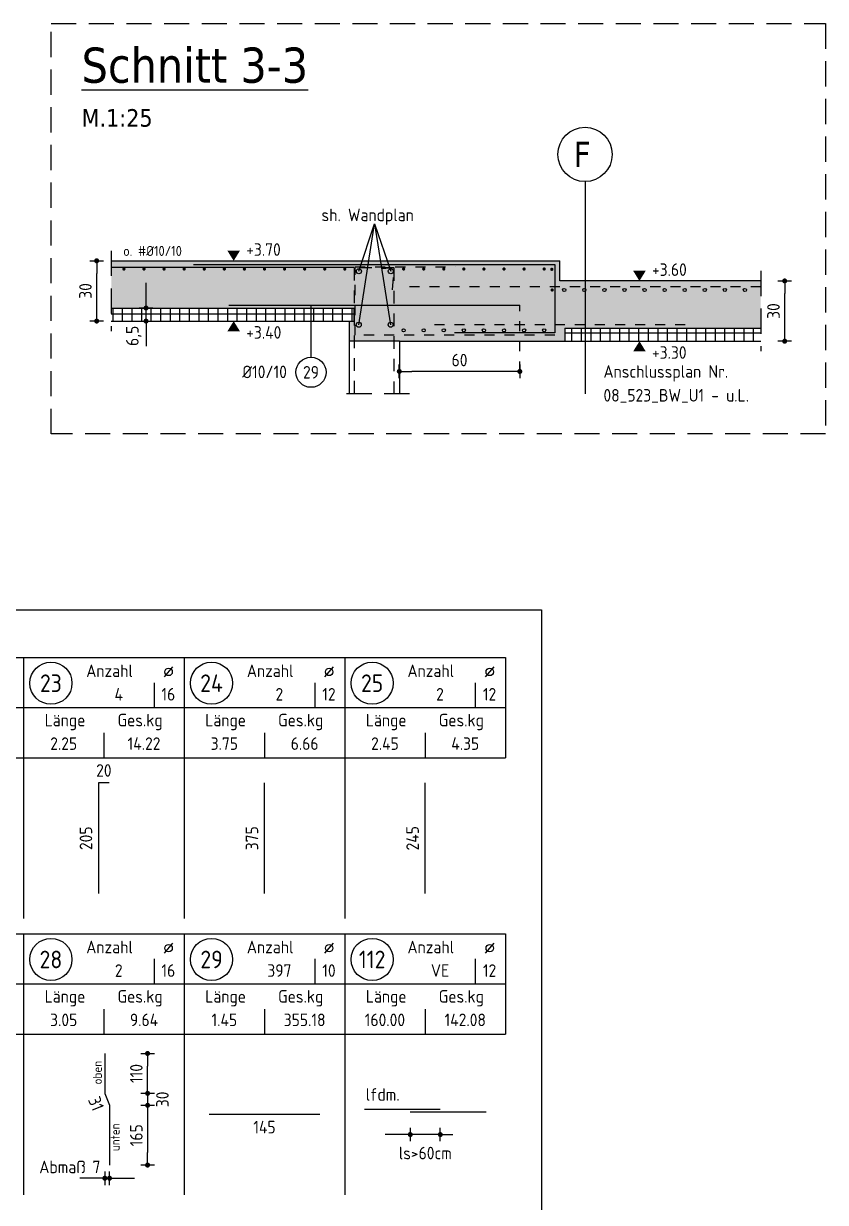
# Model space of a CAD drawing. Extents: x -10 to 76.2, y -7.1 to 49.1.
# Drawn here: x 21.87 to 29.86, y 7.82 to 19.56 of the extents above; entities that cross this region are included whole.
import ezdxf
from ezdxf.enums import TextEntityAlignment as Align

# ---------------------------------------------------------------- set-up
doc = ezdxf.new("R2010")
doc.units = 0
doc.header["$LTSCALE"] = 0.5
for name, pattern in [('AUSGEZOGEN', [1000.01, 1000, 0.01]), ('DASHED', [0.75, 0.5, -0.25]), ('DOT', [0.175, 0.05, -0.125]), ('HIDDEN', [0.375, 0.25, -0.125]), ('HIDDEN2', [0.187, 0.125, -0.062]), ('STRICHLINIE', [0.75, 0.5, -0.25])]:
    doc.linetypes.add(name, pattern=pattern)
for name, color, linetype in [('ACHSEN', 7, 'Continuous'), ('AFU', 7, 'Continuous'), ('BETON', 7, 'Continuous'), ('DETAIL', 7, 'Continuous'), ('grau_mittel', 7, 'Continuous'), ('Halbfertigteile', 7, 'Continuous'), ('HILFE', 7, 'Continuous'), ('koten', 7, 'Continuous'), ('MASSE', 7, 'Continuous'), ('RND', 7, 'Continuous'), ('RND_BILD', 7, 'Continuous'), ('SFP_Achsen', 7, 'Continuous'), ('TEXT', 7, 'Continuous')]:
    doc.layers.add(name, color=color, linetype=linetype)
doc.styles.add('helv', font='tahoma.ttf')
doc.styles.add('txt', font='isocp.shx')
doc.linetypes.add('AFU_50K', pattern='A,0.15,["/",Standard,S=0.2,R=0,X=-0.01,Y=-0.1],0.07,["/",Standard,S=0.2,R=0,X=-0.01,Y=-0.1],0.15', length=0.37)
doc.dimstyles.new('DOT_I', dxfattribs={"dimscale": 0.5, "dimtxt": 0.25, "dimasz": 0.25, "dimexe": 0.1, "dimexo": 0.3, "dimgap": 0.1, "dimtad": 1, "dimdec": 3, "dimzin": 3, "dimtxsty": 'txt', "dimblk": 'DOT', "dimblk1": 'DOT', "dimblk2": 'DOT', "dimsah": 1, "dimcen": 0.1, "dimse1": 1, "dimse2": 1, "dimazin": 0, "dimtfac": 1, "dimtdec": 4, "dimtix": 1, "dimtmove": 2, "dimatfit": 3, "dimfxl": 0, "dimtvp": 1, "dimtolj": 1, "dimtzin": 0, "dimarcsym": 0})

# ---------------------------------------------------------------- blocks, each defined once
blk = doc.blocks.new('okrd_u')
at = {"layer": 'koten', "color": 7, "linetype": 'Continuous'}
blk.add_solid([(-0.125, -0.202), (0.125, -0.202), (0, 0)], dxfattribs=at)
at = {"layer": 'koten', "style": 'txt'}
blk.add_attdef('OKRD', (0.25, -0.35), '', height=0.25, dxfattribs=at)
blk = doc.blocks.new('okrd_o')
at = {"layer": 'koten', "color": 7, "linetype": 'Continuous'}
blk.add_solid([(-0.125, 0.202), (0.125, 0.202), (0, 0)], dxfattribs=at)
at = {"layer": 'koten', "style": 'txt'}
blk.add_attdef('OKRD', (0.25, 0.1), '', height=0.25, dxfattribs=at)
blk = doc.blocks.new('DOT')
at = {"layer": 'MASSE', "color": 7, "linetype": 'Continuous'}
for p, q in [((0, 0), (-1, 0)), ((0, 0.54), (0, -0.54))]:
    blk.add_line(p, q, dxfattribs=at)
at = {"layer": 'MASSE', "color": 7, "linetype": 'Continuous', "const_width": 0.2}
blk.add_lwpolyline([(-0.1, 0, 1), (0.1, 0, 1)], format="xyb", close=True, dxfattribs=at)
blk = doc.blocks.new('*D141')
at = {"layer": 'Defpoints', "color": 0, "linetype": 'AUSGEZOGEN', "transparency": 16777216}
for p in [(29.456, 16.996), (29.456, 16.996), (29.456, 16.396)]:
    blk.add_point(p, dxfattribs=at)
at = {"layer": 'MASSE', "color": 0, "linetype": 'AUSGEZOGEN', "lineweight": -2, "transparency": 16777216}
blk.add_line((29.456, 16.521), (29.456, 16.871), dxfattribs=at)
at = {"layer": 'MASSE', "color": 0, "linetype": 'AUSGEZOGEN', "lineweight": -2, "transparency": 16777216, "xscale": 0.125, "yscale": 0.125, "zscale": 0.125}
for p, rotation in [((29.456, 16.996), 90), ((29.456, 16.396), 270)]:
    blk.add_blockref('DOT', p, dxfattribs=dict(at, rotation=rotation))
at = {"layer": 'MASSE', "color": 0, "linetype": 'AUSGEZOGEN', "transparency": 16777216, "insert": (29.344, 16.696), "char_height": 0.125, "attachment_point": 5, "rotation": 90, "style": 'txt'}
blk.add_mtext('\\A1;30', dxfattribs=at)
blk = doc.blocks.new('*D142')
at = {"layer": 'Defpoints', "color": 0, "linetype": 'AUSGEZOGEN', "transparency": 16777216}
for p in [(22.602, 17.196), (22.602, 17.196), (22.602, 16.596)]:
    blk.add_point(p, dxfattribs=at)
at = {"layer": 'MASSE', "color": 0, "linetype": 'AUSGEZOGEN', "lineweight": -2, "transparency": 16777216}
blk.add_line((22.602, 16.721), (22.602, 17.071), dxfattribs=at)
at = {"layer": 'MASSE', "color": 0, "linetype": 'AUSGEZOGEN', "lineweight": -2, "transparency": 16777216, "xscale": 0.125, "yscale": 0.125, "zscale": 0.125}
for p, rotation in [((22.602, 17.196), 90), ((22.602, 16.596), 270)]:
    blk.add_blockref('DOT', p, dxfattribs=dict(at, rotation=rotation))
at = {"layer": 'MASSE', "color": 0, "linetype": 'AUSGEZOGEN', "transparency": 16777216, "insert": (22.49, 16.896), "char_height": 0.125, "attachment_point": 5, "rotation": 90, "style": 'txt'}
blk.add_mtext('\\A1;30', dxfattribs=at)
blk = doc.blocks.new('RND_LIS2')
at = {"layer": 'RND', "color": 3, "linetype": 'Continuous'}
for p, q in [((0, 0), (0, -5.2)), ((0, 0), (3.2, 0)), ((3.2, 0), (3.2, -2)), ((2.6, -0.503), (2.6, -1)), ((0, -1), (3.2, -1)), ((1.6, -1.503), (1.6, -2)), ((0, -2), (3.2, -2))]:
    blk.add_line(p, q, dxfattribs=at)
at = {"layer": 'RND', "color": 7, "linetype": 'Continuous'}
blk.add_line((2.805, -0.39), (2.973, -0.186), dxfattribs=at)
at = {"layer": 'RND', "color": 1, "linetype": 'Continuous'}
blk.add_circle((0.545, -0.513), 0.42, dxfattribs=at)
at = {"layer": 'RND', "color": 7, "linetype": 'Continuous'}
blk.add_circle((2.889, -0.288), 0.075, dxfattribs=at)
at = {"layer": 'RND', "color": 7, "linetype": 'Continuous', "style": 'txt'}
for s, p in [('Anzahl', (1.249, -0.391)), ('Länge', (0.42, -1.373)), ('Ges.kg', (1.872, -1.373))]:
    blk.add_text(s, height=0.25, dxfattribs=at).set_placement(p)
at = {"layer": 'RND', "color": 1, "linetype": 'Continuous', "style": 'txt'}
blk.add_attdef('POS1', text='', height=0.35, dxfattribs=at).set_placement((0.545, -0.513), align=Align.MIDDLE)
at = {"layer": 'RND', "color": 7, "linetype": 'Continuous', "style": 'txt'}
for tag, p in [('STK1', (1.897, -0.859)), ('DS1', (2.885, -0.859)), ('LANG1', (0.8, -1.841)), ('GEW', (2.4, -1.841))]:
    blk.add_attdef(tag, text='', height=0.25, dxfattribs=at).set_placement(p, align=Align.CENTER)
blk = doc.blocks.new('*D151')
at = {"layer": 'Defpoints', "color": 0, "linetype": 'AUSGEZOGEN', "transparency": 16777216}
for p in [(23.109, 9.306), (23.109, 9.306), (23.109, 8.909)]:
    blk.add_point(p, dxfattribs=at)
at = {"layer": 'MASSE', "color": 0, "linetype": 'AUSGEZOGEN', "lineweight": -2, "transparency": 16777216}
blk.add_line((23.109, 9.034), (23.109, 9.181), dxfattribs=at)
at = {"layer": 'MASSE', "color": 0, "linetype": 'AUSGEZOGEN', "lineweight": -2, "transparency": 16777216, "xscale": 0.125, "yscale": 0.125, "zscale": 0.125}
for p, rotation in [((23.109, 9.306), 90), ((23.109, 8.909), 270)]:
    blk.add_blockref('DOT', p, dxfattribs=dict(at, rotation=rotation))
at = {"layer": 'MASSE', "color": 0, "linetype": 'AUSGEZOGEN', "transparency": 16777216, "insert": (22.997, 9.107), "char_height": 0.125, "attachment_point": 5, "rotation": 90, "style": 'txt'}
blk.add_mtext('\\A1;110', dxfattribs=at)
blk = doc.blocks.new('*D152')
at = {"layer": 'Defpoints', "color": 0, "linetype": 'AUSGEZOGEN', "transparency": 16777216}
for p in [(23.109, 8.909), (23.109, 8.79), (23.109, 8.79)]:
    blk.add_point(p, dxfattribs=at)
at = {"layer": 'MASSE', "color": 0, "linetype": 'AUSGEZOGEN', "lineweight": -2, "transparency": 16777216}
for p, q in [((23.109, 9.034), (23.109, 9.159)), ((23.109, 8.909), (23.109, 8.79)), ((23.109, 8.665), (23.109, 8.54))]:
    blk.add_line(p, q, dxfattribs=at)
at = {"layer": 'MASSE', "color": 0, "linetype": 'AUSGEZOGEN', "lineweight": -2, "transparency": 16777216, "xscale": 0.125, "yscale": 0.125, "zscale": 0.125}
for p, rotation in [((23.109, 8.909), 270), ((23.109, 8.79), 90)]:
    blk.add_blockref('DOT', p, dxfattribs=dict(at, rotation=rotation))
at = {"layer": 'MASSE', "color": 0, "linetype": 'AUSGEZOGEN', "transparency": 16777216, "insert": (23.257, 8.849), "char_height": 0.125, "attachment_point": 5, "rotation": 90, "style": 'txt'}
blk.add_mtext('\\A1;30', dxfattribs=at)
blk = doc.blocks.new('*D153')
at = {"layer": 'Defpoints', "color": 0, "linetype": 'AUSGEZOGEN', "transparency": 16777216}
for p in [(23.109, 8.79), (23.109, 8.195), (23.109, 8.195)]:
    blk.add_point(p, dxfattribs=at)
at = {"layer": 'MASSE', "color": 0, "linetype": 'AUSGEZOGEN', "lineweight": -2, "transparency": 16777216}
blk.add_line((23.109, 8.665), (23.109, 8.32), dxfattribs=at)
at = {"layer": 'MASSE', "color": 0, "linetype": 'AUSGEZOGEN', "lineweight": -2, "transparency": 16777216, "xscale": 0.125, "yscale": 0.125, "zscale": 0.125}
for p, rotation in [((23.109, 8.79), 90), ((23.109, 8.195), 270)]:
    blk.add_blockref('DOT', p, dxfattribs=dict(at, rotation=rotation))
at = {"layer": 'MASSE', "color": 0, "linetype": 'AUSGEZOGEN', "transparency": 16777216, "insert": (22.997, 8.492), "char_height": 0.125, "attachment_point": 5, "rotation": 90, "style": 'txt'}
blk.add_mtext('\\A1;165', dxfattribs=at)
blk = doc.blocks.new('*D154')
at = {"layer": 'Defpoints', "color": 0, "linetype": 'AUSGEZOGEN', "transparency": 16777216}
for p in [(22.683, 8.064), (22.73, 8.064), (22.73, 8.064)]:
    blk.add_point(p, dxfattribs=at)
at = {"layer": 'MASSE', "color": 0, "linetype": 'AUSGEZOGEN', "lineweight": -2, "transparency": 16777216}
for p, q in [((22.558, 8.064), (22.433, 8.064)), ((22.683, 8.064), (22.73, 8.064)), ((22.855, 8.064), (22.98, 8.064))]:
    blk.add_line(p, q, dxfattribs=at)
at = {"layer": 'MASSE', "color": 0, "linetype": 'AUSGEZOGEN', "lineweight": -2, "transparency": 16777216, "xscale": 0.125, "yscale": 0.125, "zscale": 0.125}
blk.add_blockref('DOT', (22.683, 8.064), dxfattribs=at)
at = {"layer": 'MASSE', "color": 0, "linetype": 'AUSGEZOGEN', "lineweight": -2, "transparency": 16777216, "xscale": 0.125, "yscale": 0.125, "zscale": 0.125, "rotation": 180}
blk.add_blockref('DOT', (22.73, 8.064), dxfattribs=at)
at = {"layer": 'MASSE', "color": 0, "linetype": 'AUSGEZOGEN', "transparency": 16777216, "insert": (22.6, 8.177), "char_height": 0.125, "attachment_point": 5, "style": 'txt'}
blk.add_mtext('\\A1;7', dxfattribs=at)
blk = doc.blocks.new('*D155')
at = {"layer": 'Defpoints', "color": 0, "linetype": 'AUSGEZOGEN', "transparency": 16777216}
for p in [(23.094, 16.726), (23.094, 16.726), (23.094, 16.596)]:
    blk.add_point(p, dxfattribs=at)
at = {"layer": 'MASSE', "color": 0, "linetype": 'AUSGEZOGEN', "lineweight": -2, "transparency": 16777216}
for p, q in [((23.094, 16.851), (23.094, 16.976)), ((23.094, 16.596), (23.094, 16.726)), ((23.094, 16.471), (23.094, 16.346))]:
    blk.add_line(p, q, dxfattribs=at)
at = {"layer": 'MASSE', "color": 0, "linetype": 'AUSGEZOGEN', "lineweight": -2, "transparency": 16777216, "xscale": 0.125, "yscale": 0.125, "zscale": 0.125}
for p, rotation in [((23.094, 16.726), 270), ((23.094, 16.596), 90)]:
    blk.add_blockref('DOT', p, dxfattribs=dict(at, rotation=rotation))
at = {"layer": 'MASSE', "color": 0, "linetype": 'AUSGEZOGEN', "transparency": 16777216, "insert": (22.972, 16.449), "char_height": 0.125, "attachment_point": 5, "rotation": 90, "style": 'txt'}
blk.add_mtext('\\A1;6,5', dxfattribs=at)
blk = doc.blocks.new('RND_HIN')
at = {"layer": 'RND', "color": 7, "linetype": 'Continuous'}
blk.add_circle((0, 0), 0.3, dxfattribs=at)
at = {"layer": 'RND', "color": 7, "linetype": 'Continuous', "style": 'txt'}
blk.add_attdef('POSI', text='', height=0.25, dxfattribs=at).set_placement((0, 0), align=Align.MIDDLE)
blk = doc.blocks.new('*D171')
at = {"layer": 'Defpoints', "color": 0, "linetype": 'AUSGEZOGEN', "transparency": 16777216}
for p in [(25.617, 16.095), (25.617, 16.095), (26.817, 16.095)]:
    blk.add_point(p, dxfattribs=at)
at = {"layer": 'MASSE', "color": 0, "linetype": 'AUSGEZOGEN', "lineweight": -2, "transparency": 16777216}
blk.add_line((26.692, 16.095), (25.742, 16.095), dxfattribs=at)
at = {"layer": 'MASSE', "color": 0, "linetype": 'AUSGEZOGEN', "lineweight": -2, "transparency": 16777216, "xscale": 0.125, "yscale": 0.125, "zscale": 0.125, "rotation": 180}
blk.add_blockref('DOT', (25.617, 16.095), dxfattribs=at)
at = {"layer": 'MASSE', "color": 0, "linetype": 'AUSGEZOGEN', "lineweight": -2, "transparency": 16777216, "xscale": 0.125, "yscale": 0.125, "zscale": 0.125}
blk.add_blockref('DOT', (26.817, 16.095), dxfattribs=at)
at = {"layer": 'MASSE', "color": 0, "linetype": 'AUSGEZOGEN', "transparency": 16777216, "insert": (26.217, 16.208), "char_height": 0.125, "attachment_point": 5, "style": 'txt'}
blk.add_mtext('\\A1;60', dxfattribs=at)

msp = doc.modelspace()

# ---------------------------------------------------------------- hatches: boundary and pattern name
at = {"layer": 'grau_mittel'}
msp.add_hatch(color=61, dxfattribs=at).paths.add_polyline_path([(27.2672, 16.5256), (29.2172, 16.5256), (29.2172, 16.9956), (27.2172, 16.9956), (27.2172, 17.1956), (22.7466, 17.1956), (22.7466, 16.7256), (25.1672, 16.7256), (25.1672, 16.5956), (25.1172, 16.5956), (25.1172, 16.3956), (27.2672, 16.3956)])
at = {"layer": 'Halbfertigteile', "linetype": 'AUSGEZOGEN', "transparency": 33554687}
h = msp.add_hatch(dxfattribs=at)
h.set_pattern_fill('ANSI37', color=171, scale=0.03, angle=135, style=0)
h.paths.add_polyline_path([(25.1672, 16.7256), (22.7466, 16.7256), (22.7466, 16.5956), (25.1172, 16.5956), (25.1672, 16.5956)])
h = msp.add_hatch(dxfattribs=at)
h.set_pattern_fill('ANSI37', color=171, scale=0.03, angle=135, style=0)
h.paths.add_polyline_path([(27.4672, 16.5256), (27.2672, 16.5256), (27.2672, 16.3956), (27.4672, 16.3956)])
h.paths.add_polyline_path([(29.2172, 16.5256), (27.4672, 16.5256), (27.4672, 16.3956), (29.2172, 16.3956)])

# ---------------------------------------------------------------- linework, layer by layer
at = {"layer": 'ACHSEN', "color": 140, "linetype": 'AUSGEZOGEN'}
msp.add_line((27.4672, 17.9846), (27.4672, 15.8712), dxfattribs=at)
at = {"layer": 'AFU', "color": 8, "linetype": 'AFU_50K'}
msp.add_line((25.6172, 16.3956), (25.1172, 16.3956), dxfattribs=at)
at = {"layer": 'BETON', "color": 6, "linetype": 'AUSGEZOGEN'}
for p, q in [((22.7466, 17.1956), (27.2172, 17.1956)), ((27.2172, 16.9956), (27.2172, 17.1956)), ((29.2172, 16.9956), (27.2172, 16.9956)), ((22.7466, 16.7256), (25.1672, 16.7256)), ((25.1672, 16.5956), (25.1672, 16.7256)), ((22.7466, 16.5956), (25.1172, 16.5956)), ((25.1172, 16.5956), (25.1172, 15.8712)), ((25.1172, 16.5956), (25.1672, 16.5956)), ((27.2672, 16.5256), (27.2672, 16.3956)), ((27.2672, 16.5256), (29.2172, 16.5256)), ((25.6172, 16.3956), (25.6172, 15.8712)), ((25.6172, 16.3956), (29.2172, 16.3956))]:
    msp.add_line(p, q, dxfattribs=at)
at = {"layer": 'DETAIL', "color": 102, "linetype": 'STRICHLINIE'}
msp.add_lwpolyline([(22.1489, 15.4739), (22.1489, 19.5574), (29.8619, 19.5574), (29.8619, 15.4739)], close=True, dxfattribs=at)
at = {"layer": 'HILFE', "color": 102, "linetype": 'AUSGEZOGEN'}
for p, q in [((25.2129, 16.5599), (25.3697, 17.5636)), ((25.2145, 17.0922), (25.3697, 17.5636)), ((25.3697, 17.5636), (25.5323, 17.0922)), ((25.3697, 17.5636), (25.5306, 16.5599))]:
    msp.add_line(p, q, dxfattribs=at)
at = {"layer": 'HILFE', "color": 102, "linetype": 'DASHED'}
for p, q in [((22.7466, 17.2956), (22.7466, 16.4956)), ((29.2172, 17.0956), (29.2172, 16.2956)), ((25.7172, 15.8712), (25.0172, 15.8712))]:
    msp.add_line(p, q, dxfattribs=at)
at = {"layer": 'HILFE', "color": 102, "linetype": 'DOT'}
msp.add_line((26.8172, 16.0951), (26.8172, 16.7552), dxfattribs=at)
at = {"layer": 'MASSE', "color": 7, "linetype": 'Continuous'}
for p, q in [((25.6013, 8.4992), (25.4763, 8.4992)), ((26.0254, 8.4992), (25.7263, 8.4992))]:
    msp.add_line(p, q, dxfattribs=at)
at = {"layer": 'RND', "color": 102, "linetype": 'AUSGEZOGEN'}
msp.add_line((24.7373, 16.2367), (24.7373, 16.7552), dxfattribs=at)
at = {"layer": 'RND', "color": 1, "linetype": 'AUSGEZOGEN'}
for points in [[(23.5658, 17.1583), (27.1658, 17.1583), (27.1658, 16.4783), (26.1658, 16.4783)], [(25.1654, 17.1304), (22.7466, 17.1304)], [(23.9172, 16.7552), (26.8172, 16.7552)]]:
    msp.add_lwpolyline(points, dxfattribs=at)
at = {"layer": 'RND', "color": 7, "linetype": 'HIDDEN2'}
for points in [[(27.1649, 16.4556), (25.1772, 16.4556), (25.1772, 17.1356), (26.1772, 17.1356)], [(29.2172, 16.9378), (25.6584, 16.9378)], [(25.9658, 16.5632), (28.4658, 16.5632)]]:
    msp.add_lwpolyline(points, dxfattribs=at)
at = {"layer": 'RND', "color": 7, "linetype": 'AUSGEZOGEN', "const_width": 0.016}
for points in [[(22.8656, 17.1144, 1), (22.8816, 17.1144, 1)], [(23.0656, 17.1144, 1), (23.0816, 17.1144, 1)], [(23.2656, 17.1144, 1), (23.2816, 17.1144, 1)], [(23.4656, 17.1144, 1), (23.4816, 17.1144, 1)], [(23.6656, 17.1144, 1), (23.6816, 17.1144, 1)], [(23.8656, 17.1144, 1), (23.8816, 17.1144, 1)], [(24.0656, 17.1144, 1), (24.0816, 17.1144, 1)], [(24.2656, 17.1144, 1), (24.2816, 17.1144, 1)], [(24.4656, 17.1144, 1), (24.4816, 17.1144, 1)], [(24.6656, 17.1144, 1), (24.6816, 17.1144, 1)], [(24.8656, 17.1144, 1), (24.8816, 17.1144, 1)], [(25.0656, 17.1144, 1), (25.0816, 17.1144, 1)], [(25.6519, 17.1144, 1), (25.6679, 17.1144, 1)], [(25.8519, 17.1144, 1), (25.8679, 17.1144, 1)], [(26.0519, 17.1144, 1), (26.0679, 17.1144, 1)], [(26.2519, 17.1144, 1), (26.2679, 17.1144, 1)], [(26.4519, 17.1144, 1), (26.4679, 17.1144, 1)], [(26.6519, 17.1144, 1), (26.6679, 17.1144, 1)], [(26.8519, 17.1144, 1), (26.8679, 17.1144, 1)], [(27.0519, 17.1144, 1), (27.0679, 17.1144, 1)], [(27.1283, 17.1116, 1), (27.1443, 17.1116, 1)], [(27.1313, 16.9056, 1), (27.1473, 16.9056, 1)]]:
    msp.add_lwpolyline(points, format="xyb", close=True, dxfattribs=at)
at = {"layer": 'RND', "color": 7, "linetype": 'HIDDEN'}
for points in [[(25.548, 16.9068), (25.5672, 17.126), (25.1672, 17.126), (25.1672, 15.8712)], [(25.5672, 15.8712), (25.5672, 17.126), (25.348, 17.1068)]]:
    msp.add_lwpolyline(points, dxfattribs=at)
at = {"layer": 'RND', "color": 7, "linetype": 'AUSGEZOGEN'}
for centre, radius in [((25.2145, 17.0922), 0.025), ((25.5323, 17.0922), 0.025), ((27.2599, 16.9056), 0.016), ((27.4599, 16.9056), 0.016), ((27.6599, 16.9056), 0.016), ((27.8599, 16.9056), 0.016), ((28.0599, 16.9056), 0.016), ((28.2599, 16.9056), 0.016), ((28.4599, 16.9056), 0.016), ((28.6599, 16.9056), 0.016), ((28.8599, 16.9056), 0.016), ((29.0599, 16.9056), 0.016), ((25.2129, 16.5599), 0.025), ((25.5306, 16.5599), 0.025), ((25.6599, 16.5046), 0.016), ((25.8599, 16.5046), 0.016), ((26.0599, 16.5046), 0.016), ((26.2599, 16.5046), 0.016), ((26.4599, 16.5046), 0.016), ((26.6599, 16.5046), 0.016), ((26.8599, 16.5046), 0.016), ((27.0599, 16.5046), 0.016)]:
    msp.add_circle(centre, radius, dxfattribs=at)
at = {"layer": 'RND_BILD', "color": 1, "linetype": 'AUSGEZOGEN'}
for points in [[(22.7273, 11.9984), (22.62, 11.9984), (22.62, 10.8984)], [(24.2737, 10.8984), (24.2737, 11.9984)], [(25.8737, 10.8984), (25.8737, 11.9984)], [(22.6829, 9.3056), (22.6829, 8.9088), (22.7297, 8.7899), (22.7297, 8.1948)], [(24.8237, 8.6984), (23.7237, 8.6984)]]:
    msp.add_lwpolyline(points, dxfattribs=at)
at = {"layer": 'RND_BILD', "color": 1, "linetype": 'Continuous'}
for points in [[(25.2693, 8.7533), (26.0254, 8.7533)], [(25.7263, 8.7257), (26.4823, 8.7257)]]:
    msp.add_lwpolyline(points, dxfattribs=at)
at = {"layer": 'SFP_Achsen', "color": 7, "linetype": 'AUSGEZOGEN'}
msp.add_circle((27.4672, 18.255), 0.2705, dxfattribs=at)
at = {"layer": 'TEXT', "color": 1, "linetype": 'AUSGEZOGEN'}
msp.add_lwpolyline([(10.0013, 13.7234), (27.034, 13.7234), (27.034, 2.0668), (10.0013, 2.0668)], close=True, dxfattribs=at)

# ---------------------------------------------------------------- block references
at = {"layer": 'koten', "color": 7, "linetype": 'AUSGEZOGEN', "xscale": 0.5, "yscale": 0.5, "zscale": 0.5}
for p, values in [((23.9669, 17.1956), {'OKRD': '+3.70'}), ((28.0091, 16.9956), {'OKRD': '+3.60'})]:
    msp.add_blockref('okrd_o', p, dxfattribs=at).add_auto_attribs(values)
at = {"layer": 'koten', "color": 7, "linetype": 'DASHED', "xscale": 0.5, "yscale": 0.5, "zscale": 0.5}
for p, values in [((23.9669, 16.5956), {'OKRD': '+3.40'}), ((28.0091, 16.3956), {'OKRD': '+3.30'})]:
    msp.add_blockref('okrd_u', p, dxfattribs=at).add_auto_attribs(values)
at = {"layer": 'MASSE', "color": 7, "linetype": 'Continuous', "xscale": 0.125, "yscale": 0.125, "zscale": 0.125}
msp.add_blockref('DOT', (25.7263, 8.4992), dxfattribs=at)
at = {"layer": 'MASSE', "color": 7, "linetype": 'Continuous', "xscale": 0.125, "yscale": 0.125, "zscale": 0.125, "rotation": 180}
msp.add_blockref('DOT', (26.0254, 8.4992), dxfattribs=at)
at = {"layer": 'RND', "color": 7, "linetype": 'AUSGEZOGEN', "xscale": 0.5, "yscale": 0.5, "zscale": 0.5}
msp.add_blockref('RND_HIN', (24.7373, 16.0867), dxfattribs=at).add_auto_attribs({'POSI': '29'})
at = {"layer": 'RND_BILD', "color": 7, "linetype": 'AUSGEZOGEN', "xscale": 0.5, "yscale": 0.5, "zscale": 0.5}
for p, values in [((20.2737, 13.2484), {'POS1': '22', 'STK1': '4', 'DS1': '10', 'LANG1': '3.17', 'GEW': '7.82'}), ((21.8737, 13.2484), {'POS1': '23', 'STK1': '4', 'DS1': '16', 'LANG1': '2.25', 'GEW': '14.22'}), ((23.4737, 13.2484), {'POS1': '24', 'STK1': '2', 'DS1': '12', 'LANG1': '3.75', 'GEW': '6.66'}), ((25.0737, 13.2484), {'POS1': '25', 'STK1': '2', 'DS1': '12', 'LANG1': '2.45', 'GEW': '4.35'}), ((20.2737, 10.4984), {'POS1': '27', 'STK1': '8', 'DS1': '14', 'LANG1': '2.58', 'GEW': '24.97'}), ((21.8737, 10.4984), {'POS1': '28', 'STK1': '2', 'DS1': '16', 'LANG1': '3.05', 'GEW': '9.64'}), ((23.4737, 10.4984), {'POS1': '29', 'STK1': '397', 'DS1': '10', 'LANG1': '1.45', 'GEW': '355.18'}), ((25.0737, 10.4984), {'POS1': '112', 'STK1': 'VE', 'DS1': '12', 'LANG1': '160.00', 'GEW': '142.08'})]:
    msp.add_blockref('RND_LIS2', p, dxfattribs=at).add_auto_attribs(values)

# ---------------------------------------------------------------- texts
at = {"layer": 'MASSE', "color": 7, "linetype": 'Continuous', "insert": (25.8758, 8.315), "char_height": 0.125, "attachment_point": 5, "style": 'txt'}
msp.add_mtext('ls>60cm', dxfattribs=at)
at = {"layer": 'RND_BILD', "color": 7, "linetype": 'AUSGEZOGEN', "style": 'txt'}
for s, p in [('20', (22.6737, 12.1234)), ('145', (24.2737, 8.5734))]:
    msp.add_text(s, height=0.125, dxfattribs=at).set_placement(p, align=Align.MIDDLE)
for s, rotation, p in [('205', 90, (22.495, 11.4484)), ('375', 90, (24.1487, 11.4484)), ('245', 90, (25.7487, 11.4484)), ('31', 291.54977, (22.5964, 8.8071))]:
    msp.add_text(s, height=0.125, rotation=rotation, dxfattribs=at).set_placement(p, align=Align.MIDDLE)
at = {"layer": 'SFP_Achsen', "color": 6, "linetype": 'AUSGEZOGEN', "style": 'helv'}
msp.add_text('F', height=0.25, dxfattribs=at).set_placement((27.3531, 18.1307))
at = {"layer": 'TEXT', "color": 5, "linetype": 'AUSGEZOGEN', "style": 'helv'}
msp.add_text('%%USchnitt 3-3', height=0.35, dxfattribs=at).set_placement((22.4519, 18.9686))
at = {"layer": 'TEXT', "color": 1, "linetype": 'AUSGEZOGEN', "style": 'helv'}
msp.add_text('M.1:25', height=0.175, dxfattribs=at).set_placement((22.4519, 18.5311))
at = {"layer": 'TEXT', "color": 7, "linetype": 'AUSGEZOGEN', "style": 'txt'}
for s, height, p in [('sh. Wandplan', 0.125, (24.8414, 17.5904)), ('o. #%%c10/10', 0.1, (22.8662, 17.2445)), ('%%C10/10', 0.125, (24.0528, 16.0278)), ('Abmaß', 0.125, (22.0302, 8.1141))]:
    msp.add_text(s, height=height, dxfattribs=at).set_placement(p)
at = {"layer": 'TEXT', "color": 7, "style": 'txt'}
for s, p in [('Anschlussplan Nr. ', (27.6505, 16.0322)), ('08_523_BW_U1 - u.L.', (27.6505, 15.7947))]:
    msp.add_text(s, height=0.125, dxfattribs=at).set_placement(p)
at = {"layer": 'TEXT', "color": 102, "linetype": 'DOT', "style": 'txt'}
for s, p in [('oben', (22.6539, 8.9977)), ('unten', (22.8308, 8.3343))]:
    msp.add_text(s, height=0.09, rotation=90, dxfattribs=at).set_placement(p)
at = {"layer": 'TEXT', "color": 7, "linetype": 'Continuous', "style": 'txt'}
msp.add_text('lfdm.', height=0.125, dxfattribs=at).set_placement((25.2826, 8.8354))

# ---------------------------------------------------------------- dimensions: what is measured, and where the dimension line sits
at = {"layer": 'MASSE', "color": 7, "linetype": 'AUSGEZOGEN'}
for base, p1, p2, picture, middle in [((22.6021, 17.1956), (22.6021, 16.5956), (22.6021, 17.1956), '*D142', (22.4896, 16.8956)), ((29.4561, 16.9956), (29.4561, 16.3956), (29.4561, 16.9956), '*D141', (29.3436, 16.6956))]:
    dim = msp.add_linear_dim(base=base, p1=p1, p2=p2, angle=90, dimstyle='DOT_I', override={"dimdec": 0, "dimlfac": 50}, dxfattribs=at)
    dim.commit()
    dim.dimension.update_dxf_attribs({"geometry": picture, "text_midpoint": middle})
dim = msp.add_linear_dim(base=(23.0939, 16.7256), p1=(23.0939, 16.5956), p2=(23.0939, 16.7256), angle=90, dimstyle='DOT_I', override={"dimdec": 1, "dimlfac": 50}, dxfattribs=at)
dim.commit()
dim.dimension.update_dxf_attribs({"geometry": '*D155', "text_midpoint": (22.9721, 16.4493), "dimtype": 160})
dim = msp.add_linear_dim(base=(25.6172, 16.0951), p1=(26.8172, 16.0951), p2=(25.6172, 16.0951), dimstyle='DOT_I', override={"dimdec": 0, "dimlfac": 50}, dxfattribs=at)
dim.commit()
dim.dimension.update_dxf_attribs({"geometry": '*D171', "text_midpoint": (26.2172, 16.2076)})
for base, p1, p2, text, picture, middle in [((23.1091, 9.3056), (23.1091, 8.9088), (23.1091, 9.3056), '110', '*D151', (22.9966, 9.1072)), ((23.1091, 8.1948), (23.1091, 8.7899), (23.1091, 8.1948), '165', '*D153', (22.9966, 8.4923))]:
    dim = msp.add_linear_dim(base=base, p1=p1, p2=p2, angle=90, text=text, dimstyle='DOT_I', override={"dimdec": 1, "dimlfac": 100}, dxfattribs=at)
    dim.commit()
    dim.dimension.update_dxf_attribs({"geometry": picture, "text_midpoint": middle})
dim = msp.add_linear_dim(base=(23.1091, 8.7899), p1=(23.1091, 8.9088), p2=(23.1091, 8.7899), angle=90, text='30', dimstyle='DOT_I', override={"dimdec": 1, "dimlfac": 100}, dxfattribs=at)
dim.commit()
dim.dimension.update_dxf_attribs({"geometry": '*D152', "text_midpoint": (23.2573, 8.8494), "dimtype": 160})
dim = msp.add_linear_dim(base=(22.7297, 8.0642), p1=(22.6829, 8.0642), p2=(22.7297, 8.0642), text='7', dimstyle='DOT_I', override={"dimdec": 1, "dimlfac": 100}, dxfattribs=at)
dim.commit()
dim.dimension.update_dxf_attribs({"geometry": '*D154', "text_midpoint": (22.5996, 8.1767), "dimtype": 160})

doc.saveas('drawing.dxf')
